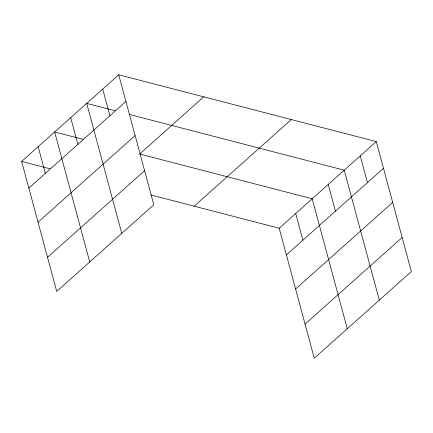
<?xml version="1.0" encoding="UTF-8"?>
<svg xmlns="http://www.w3.org/2000/svg" width="433" height="433" viewBox="0 0 433 433"><rect width="100%" height="100%" fill="white"/><g stroke="black" fill="none" stroke-linecap="round" stroke-linejoin="round"><path stroke-width="0.65" d="M118.734 74.79L153.802 204.766L56.718 291.409L21.65 161.433L118.734 74.79L376.282 141.591L411.35 271.567L314.266 358.21L279.198 228.234L151.068 195.002M28.849 188.111L125.933 101.474M38.044 222.199L135.128 135.561M139.648 154.018L203.726 96.835M47.522 257.321L144.606 170.678M194.206 206.189L291.29 119.546M279.198 228.234L376.282 141.591M286.397 254.918L383.481 168.275M295.593 289.006L392.677 202.363M305.07 324.122L402.154 237.479M115.026 110.729L86.697 103.384L121.765 233.355M129.191 114.404L344.24 170.185L379.313 300.161M82.99 139.323L54.661 131.973L89.728 261.949M140.292 154.186L312.204 198.779L347.277 328.75M21.65 161.433L49.979 168.778M360.261 155.891L367.46 182.569M328.225 184.48L335.423 211.163M295.701 213.507L302.9 240.185M102.713 89.084L109.912 115.768M70.676 117.679L77.875 144.362M38.153 146.7L45.351 173.384"/></g></svg>
